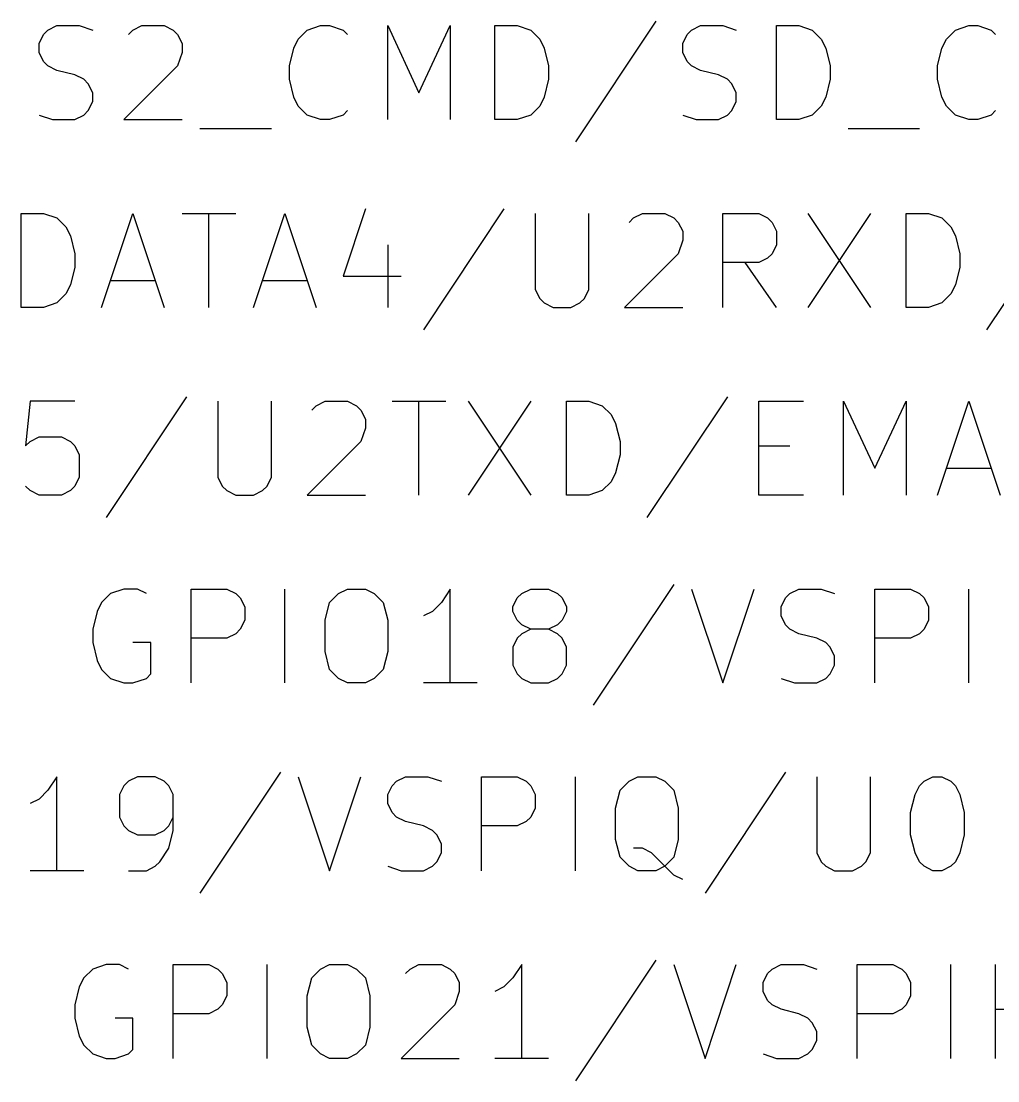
# Model space of a CAD drawing. Extents: x 0.4 to 16.1, y -11.3 to -0.4.
# Drawn here: x 6.593 to 7.114, y -9.335 to -8.77 of the extents above; entities that cross this region are included whole.
import ezdxf

# ---------------------------------------------------------------- set-up
doc = ezdxf.new("R2010")
doc.units = 0
doc.header["$MEASUREMENT"] = 0
doc.layers.add('CYAN2', color=4, linetype='CONTINUOUS')

msp = doc.modelspace()

# ---------------------------------------------------------------- linework, layer by layer
at = {"layer": 'CYAN2', "linetype": 'CONTINUOUS'}
for p, q in [((6.60761, -8.775), (6.61238, -8.77262)), ((6.61238, -8.77262), (6.62428, -8.77262)), ((6.62428, -8.77262), (6.63143, -8.775)), ((6.65285, -8.775), (6.65761, -8.77262)), ((6.65761, -8.77262), (6.66952, -8.77262)), ((6.66952, -8.77262), (6.67428, -8.775)), ((6.74571, -8.775), (6.75285, -8.77262)), ((6.75285, -8.77262), (6.75761, -8.77262)), ((6.75761, -8.77262), (6.76476, -8.775)), ((6.78857, -8.82262), (6.78857, -8.77262)), ((6.78857, -8.77262), (6.80523, -8.80833)), ((6.80523, -8.80833), (6.8219, -8.77262)), ((6.8219, -8.77262), (6.8219, -8.82262)), ((6.84571, -8.82262), (6.84571, -8.77262)), ((6.84571, -8.77262), (6.85761, -8.77262)), ((6.85761, -8.77262), (6.86476, -8.775)), ((6.93143, -8.77024), (6.88857, -8.83452)), ((6.95047, -8.775), (6.95523, -8.77262)), ((6.95523, -8.77262), (6.96714, -8.77262)), ((6.96714, -8.77262), (6.97428, -8.775)), ((6.99571, -8.82262), (6.99571, -8.77262)), ((6.99571, -8.77262), (7.00761, -8.77262)), ((7.00761, -8.77262), (7.01476, -8.775)), ((7.09095, -8.775), (7.09809, -8.77262)), ((7.09809, -8.77262), (7.10285, -8.77262)), ((7.10285, -8.77262), (7.11, -8.775)), ((6.60285, -8.78214), (6.60523, -8.77738)), ((6.60523, -8.77738), (6.60761, -8.775)), ((6.65047, -8.77738), (6.65285, -8.775)), ((6.67428, -8.775), (6.67666, -8.77738)), ((6.67666, -8.77738), (6.67904, -8.78214)), ((6.73857, -8.78452), (6.74095, -8.77976)), ((6.74095, -8.77976), (6.74571, -8.775)), ((6.76476, -8.775), (6.76714, -8.77738)), ((6.86476, -8.775), (6.86952, -8.77976)), ((6.86952, -8.77976), (6.8719, -8.78452)), ((6.94571, -8.78214), (6.94809, -8.77738)), ((6.94809, -8.77738), (6.95047, -8.775)), ((7.01476, -8.775), (7.01952, -8.77976)), ((7.01952, -8.77976), (7.0219, -8.78452)), ((7.08381, -8.78452), (7.08619, -8.77976)), ((7.08619, -8.77976), (7.09095, -8.775)), ((7.11, -8.775), (7.11238, -8.77738)), ((6.60285, -8.7869), (6.60285, -8.78214)), ((6.67904, -8.78214), (6.67904, -8.7869)), ((6.73619, -8.79405), (6.73857, -8.78452)), ((6.8719, -8.78452), (6.87428, -8.79405)), ((6.94571, -8.7869), (6.94571, -8.78214)), ((7.0219, -8.78452), (7.02428, -8.79405)), ((7.08143, -8.79405), (7.08381, -8.78452)), ((6.60523, -8.79167), (6.60285, -8.7869)), ((6.67904, -8.7869), (6.67666, -8.79405)), ((6.94809, -8.79167), (6.94571, -8.7869)), ((6.60761, -8.79405), (6.60523, -8.79167)), ((6.61238, -8.79643), (6.60761, -8.79405)), ((6.6219, -8.79881), (6.61238, -8.79643)), ((6.67666, -8.79405), (6.64809, -8.82262)), ((6.73619, -8.80119), (6.73619, -8.79405)), ((6.87428, -8.79405), (6.87428, -8.80119)), ((6.95047, -8.79405), (6.94809, -8.79167)), ((6.95523, -8.79643), (6.95047, -8.79405)), ((6.96476, -8.79881), (6.95523, -8.79643)), ((7.02428, -8.79405), (7.02428, -8.80119)), ((7.08143, -8.80119), (7.08143, -8.79405)), ((6.62666, -8.80119), (6.6219, -8.79881)), ((6.62904, -8.80357), (6.62666, -8.80119)), ((6.73857, -8.81071), (6.73619, -8.80119)), ((6.87428, -8.80119), (6.8719, -8.81071)), ((6.96952, -8.80119), (6.96476, -8.79881)), ((6.9719, -8.80357), (6.96952, -8.80119)), ((7.02428, -8.80119), (7.0219, -8.81071)), ((7.08381, -8.81071), (7.08143, -8.80119)), ((6.63143, -8.80833), (6.62904, -8.80357)), ((6.63143, -8.81309), (6.63143, -8.80833)), ((6.97428, -8.80833), (6.9719, -8.80357)), ((6.97428, -8.81309), (6.97428, -8.80833)), ((6.62904, -8.81785), (6.63143, -8.81309)), ((6.74095, -8.81547), (6.73857, -8.81071)), ((6.8719, -8.81071), (6.86952, -8.81547)), ((6.9719, -8.81785), (6.97428, -8.81309)), ((7.0219, -8.81071), (7.01952, -8.81547)), ((7.08619, -8.81547), (7.08381, -8.81071)), ((6.62666, -8.82024), (6.62904, -8.81785)), ((6.74571, -8.82024), (6.74095, -8.81547)), ((6.76714, -8.81785), (6.76476, -8.82024)), ((6.86952, -8.81547), (6.86476, -8.82024)), ((6.96952, -8.82024), (6.9719, -8.81785)), ((7.01952, -8.81547), (7.01476, -8.82024)), ((7.09095, -8.82024), (7.08619, -8.81547)), ((7.11238, -8.81785), (7.11, -8.82024)), ((6.60285, -8.82024), (6.61, -8.82262)), ((6.61, -8.82262), (6.6219, -8.82262)), ((6.6219, -8.82262), (6.62666, -8.82024)), ((6.64809, -8.82262), (6.67904, -8.82262)), ((6.75285, -8.82262), (6.74571, -8.82024)), ((6.75761, -8.82262), (6.75285, -8.82262)), ((6.76476, -8.82024), (6.75761, -8.82262)), ((6.85761, -8.82262), (6.84571, -8.82262)), ((6.86476, -8.82024), (6.85761, -8.82262)), ((6.94571, -8.82024), (6.95285, -8.82262)), ((6.95285, -8.82262), (6.96476, -8.82262)), ((6.96476, -8.82262), (6.96952, -8.82024)), ((7.00761, -8.82262), (6.99571, -8.82262)), ((7.01476, -8.82024), (7.00761, -8.82262)), ((7.09809, -8.82262), (7.09095, -8.82024)), ((7.10285, -8.82262), (7.09809, -8.82262)), ((7.11, -8.82024), (7.10285, -8.82262)), ((6.68857, -8.82738), (6.72666, -8.82738)), ((7.03381, -8.82738), (7.0719, -8.82738)), ((6.77666, -8.87024), (6.76476, -8.90595)), ((6.85047, -8.87024), (6.80761, -8.93452)), ((7.15047, -8.87024), (7.10761, -8.93452)), ((6.59333, -8.92262), (6.59333, -8.87262)), ((6.59333, -8.87262), (6.60523, -8.87262)), ((6.60523, -8.87262), (6.61238, -8.875)), ((6.61238, -8.875), (6.61714, -8.87976)), ((6.63619, -8.92262), (6.65285, -8.87262)), ((6.65285, -8.87262), (6.66952, -8.92262)), ((6.67904, -8.87262), (6.70761, -8.87262)), ((6.69333, -8.92262), (6.69333, -8.87262)), ((6.71714, -8.92262), (6.73381, -8.87262)), ((6.73381, -8.87262), (6.75047, -8.92262)), ((6.86714, -8.87262), (6.86714, -8.91309)), ((6.89571, -8.91309), (6.89571, -8.87262)), ((6.91714, -8.87738), (6.91952, -8.875)), ((6.91952, -8.875), (6.92428, -8.87262)), ((6.92428, -8.87262), (6.93619, -8.87262)), ((6.93619, -8.87262), (6.94095, -8.875)), ((6.94095, -8.875), (6.94333, -8.87738)), ((6.96714, -8.92262), (6.96714, -8.87262)), ((6.96714, -8.87262), (6.98619, -8.87262)), ((6.98619, -8.87262), (6.99095, -8.875)), ((6.99095, -8.875), (6.99333, -8.87738)), ((7.01238, -8.87262), (7.04571, -8.92262)), ((7.04571, -8.87262), (7.01238, -8.92262)), ((7.06476, -8.92262), (7.06476, -8.87262)), ((7.06476, -8.87262), (7.07666, -8.87262)), ((7.07666, -8.87262), (7.08381, -8.875)), ((7.08381, -8.875), (7.08857, -8.87976)), ((6.61714, -8.87976), (6.61952, -8.88452)), ((6.94333, -8.87738), (6.94571, -8.88214)), ((6.99333, -8.87738), (6.99571, -8.88214)), ((7.08857, -8.87976), (7.09095, -8.88452)), ((6.61952, -8.88452), (6.6219, -8.89405)), ((6.94571, -8.8869), (6.94333, -8.89405)), ((6.94571, -8.88214), (6.94571, -8.8869)), ((6.99571, -8.88214), (6.99571, -8.88928)), ((7.09095, -8.88452), (7.09333, -8.89405)), ((6.78857, -8.88928), (6.78857, -8.92262)), ((6.99571, -8.88928), (6.99333, -8.89405)), ((6.6219, -8.89405), (6.6219, -8.90119)), ((6.94333, -8.89405), (6.91476, -8.92262)), ((6.99095, -8.89643), (6.98619, -8.89881)), ((6.99333, -8.89405), (6.99095, -8.89643)), ((7.09333, -8.89405), (7.09333, -8.90119)), ((6.6219, -8.90119), (6.61952, -8.91071)), ((6.98619, -8.89881), (6.96714, -8.89881)), ((6.99571, -8.92262), (6.97904, -8.89881)), ((7.09333, -8.90119), (7.09095, -8.91071)), ((6.64095, -8.90833), (6.66476, -8.90833)), ((6.7219, -8.90833), (6.74571, -8.90833)), ((6.76476, -8.90595), (6.79571, -8.90595)), ((6.61714, -8.91547), (6.61238, -8.92024)), ((6.61952, -8.91071), (6.61714, -8.91547)), ((6.86714, -8.91309), (6.86952, -8.91785)), ((6.89333, -8.91785), (6.89571, -8.91309)), ((7.08857, -8.91547), (7.08381, -8.92024)), ((7.09095, -8.91071), (7.08857, -8.91547)), ((6.61238, -8.92024), (6.60523, -8.92262)), ((6.86952, -8.91785), (6.8719, -8.92024)), ((6.8719, -8.92024), (6.87666, -8.92262)), ((6.88619, -8.92262), (6.89095, -8.92024)), ((6.89095, -8.92024), (6.89333, -8.91785)), ((7.08381, -8.92024), (7.07666, -8.92262)), ((6.60523, -8.92262), (6.59333, -8.92262)), ((6.87666, -8.92262), (6.88619, -8.92262)), ((6.91476, -8.92262), (6.94571, -8.92262)), ((7.07666, -8.92262), (7.06476, -8.92262)), ((6.68143, -8.97024), (6.63857, -9.03452)), ((6.96952, -8.97024), (6.92666, -9.03452)), ((6.59809, -8.97262), (6.59571, -8.99643)), ((6.6219, -8.97262), (6.59809, -8.97262)), ((6.69809, -8.97262), (6.69809, -9.01309)), ((6.72666, -9.01309), (6.72666, -8.97262)), ((6.74809, -8.97738), (6.75047, -8.975)), ((6.75047, -8.975), (6.75523, -8.97262)), ((6.75523, -8.97262), (6.76714, -8.97262)), ((6.76714, -8.97262), (6.7719, -8.975)), ((6.7719, -8.975), (6.77428, -8.97738)), ((6.77428, -8.97738), (6.77666, -8.98214)), ((6.79095, -8.97262), (6.81952, -8.97262)), ((6.80523, -9.02262), (6.80523, -8.97262)), ((6.83143, -8.97262), (6.86476, -9.02262)), ((6.86476, -8.97262), (6.83143, -9.02262)), ((6.88381, -9.02262), (6.88381, -8.97262)), ((6.88381, -8.97262), (6.89571, -8.97262)), ((6.89571, -8.97262), (6.90285, -8.975)), ((6.90285, -8.975), (6.90761, -8.97976)), ((6.98619, -9.02262), (6.98619, -8.97262)), ((6.98619, -8.97262), (7.01, -8.97262)), ((7.03143, -9.02262), (7.03143, -8.97262)), ((7.03143, -8.97262), (7.04809, -9.00833)), ((7.04809, -9.00833), (7.06476, -8.97262)), ((7.06476, -8.97262), (7.06476, -9.02262)), ((7.08143, -9.02262), (7.09809, -8.97262)), ((7.09809, -8.97262), (7.11476, -9.02262)), ((6.77666, -8.98214), (6.77666, -8.9869)), ((6.90761, -8.97976), (6.91, -8.98452)), ((6.77666, -8.9869), (6.77428, -8.99405)), ((6.91, -8.98452), (6.91238, -8.99405)), ((6.59571, -8.99643), (6.59809, -8.99405)), ((6.59809, -8.99405), (6.60285, -8.99167)), ((6.60285, -8.99167), (6.61476, -8.99167)), ((6.61476, -8.99167), (6.61952, -8.99405)), ((6.61952, -8.99405), (6.6219, -8.99643)), ((6.77428, -8.99405), (6.74571, -9.02262)), ((6.91238, -8.99405), (6.91238, -9.00119)), ((6.6219, -8.99643), (6.62428, -9.00119)), ((6.98619, -8.99643), (7.00285, -8.99643)), ((6.62428, -9.00119), (6.62428, -9.01309)), ((6.91238, -9.00119), (6.91, -9.01071)), ((6.91, -9.01071), (6.90761, -9.01547)), ((7.08619, -9.00833), (7.11, -9.00833)), ((6.62428, -9.01309), (6.6219, -9.01785)), ((6.69809, -9.01309), (6.70047, -9.01785)), ((6.72428, -9.01785), (6.72666, -9.01309)), ((6.90761, -9.01547), (6.90285, -9.02024)), ((6.59809, -9.02024), (6.59571, -9.01785)), ((6.60285, -9.02262), (6.59809, -9.02024)), ((6.61476, -9.02262), (6.60285, -9.02262)), ((6.61952, -9.02024), (6.61476, -9.02262)), ((6.6219, -9.01785), (6.61952, -9.02024)), ((6.70047, -9.01785), (6.70285, -9.02024)), ((6.70285, -9.02024), (6.70761, -9.02262)), ((6.70761, -9.02262), (6.71714, -9.02262)), ((6.71714, -9.02262), (6.7219, -9.02024)), ((6.7219, -9.02024), (6.72428, -9.01785)), ((6.74571, -9.02262), (6.77666, -9.02262)), ((6.89571, -9.02262), (6.88381, -9.02262)), ((6.90285, -9.02024), (6.89571, -9.02262)), ((7.01, -9.02262), (6.98619, -9.02262)), ((6.64809, -9.07262), (6.64095, -9.075)), ((6.65523, -9.07262), (6.64809, -9.07262)), ((6.66, -9.075), (6.65523, -9.07262)), ((6.68381, -9.12262), (6.68381, -9.07262)), ((6.68381, -9.07262), (6.70285, -9.07262)), ((6.70285, -9.07262), (6.70761, -9.075)), ((6.73381, -9.12262), (6.73381, -9.07262)), ((6.76238, -9.075), (6.76714, -9.07262)), ((6.76714, -9.07262), (6.77666, -9.07262)), ((6.77666, -9.07262), (6.78143, -9.075)), ((6.8219, -9.07262), (6.81714, -9.07976)), ((6.8219, -9.12262), (6.8219, -9.07262)), ((6.86, -9.075), (6.86476, -9.07262)), ((6.86476, -9.07262), (6.87428, -9.07262)), ((6.87428, -9.07262), (6.87904, -9.075)), ((6.94095, -9.07024), (6.89809, -9.13452)), ((6.95047, -9.07262), (6.96714, -9.12262)), ((6.96714, -9.12262), (6.98381, -9.07262)), ((7.00285, -9.075), (7.00761, -9.07262)), ((7.00761, -9.07262), (7.01952, -9.07262)), ((7.01952, -9.07262), (7.02666, -9.075)), ((7.04809, -9.12262), (7.04809, -9.07262)), ((7.04809, -9.07262), (7.06714, -9.07262)), ((7.06714, -9.07262), (7.0719, -9.075)), ((7.09809, -9.12262), (7.09809, -9.07262)), ((6.64095, -9.075), (6.63619, -9.07976)), ((6.70761, -9.075), (6.71, -9.07738)), ((6.71, -9.07738), (6.71238, -9.08214)), ((6.75761, -9.07976), (6.76238, -9.075)), ((6.78143, -9.075), (6.78619, -9.07976)), ((6.85523, -9.08214), (6.85761, -9.07738)), ((6.85761, -9.07738), (6.86, -9.075)), ((6.87904, -9.075), (6.88143, -9.07738)), ((6.88143, -9.07738), (6.88381, -9.08214)), ((6.99809, -9.08214), (7.00047, -9.07738)), ((7.00047, -9.07738), (7.00285, -9.075)), ((7.0719, -9.075), (7.07428, -9.07738)), ((7.07428, -9.07738), (7.07666, -9.08214)), ((6.63381, -9.08452), (6.63143, -9.09405)), ((6.63619, -9.07976), (6.63381, -9.08452)), ((6.71238, -9.08214), (6.71238, -9.08928)), ((6.75523, -9.08928), (6.75761, -9.07976)), ((6.78619, -9.07976), (6.78857, -9.08928)), ((6.81238, -9.08452), (6.80761, -9.0869)), ((6.81714, -9.07976), (6.81238, -9.08452)), ((6.85523, -9.08452), (6.85523, -9.08214)), ((6.85761, -9.08928), (6.85523, -9.08452)), ((6.88381, -9.08452), (6.88143, -9.08928)), ((6.88381, -9.08214), (6.88381, -9.08452)), ((6.99809, -9.0869), (6.99809, -9.08214)), ((7.07666, -9.08214), (7.07666, -9.08928)), ((6.71238, -9.08928), (6.71, -9.09405)), ((6.75523, -9.10595), (6.75523, -9.08928)), ((6.78857, -9.08928), (6.78857, -9.10595)), ((6.86, -9.09167), (6.85761, -9.08928)), ((6.88143, -9.08928), (6.87904, -9.09167)), ((7.00047, -9.09167), (6.99809, -9.0869)), ((7.07666, -9.08928), (7.07428, -9.09405)), ((6.63143, -9.09405), (6.63143, -9.10119)), ((6.71, -9.09405), (6.70761, -9.09643)), ((6.86476, -9.09405), (6.86, -9.09167)), ((6.86476, -9.09405), (6.86, -9.09643)), ((6.87428, -9.09405), (6.86476, -9.09405)), ((6.87904, -9.09167), (6.87428, -9.09405)), ((6.87904, -9.09643), (6.87428, -9.09405)), ((7.00285, -9.09405), (7.00047, -9.09167)), ((7.00761, -9.09643), (7.00285, -9.09405)), ((7.07428, -9.09405), (7.0719, -9.09643)), ((6.63143, -9.10119), (6.63381, -9.11071)), ((6.66238, -9.10119), (6.65285, -9.10119)), ((6.66238, -9.11785), (6.66238, -9.10119)), ((6.70285, -9.09881), (6.68381, -9.09881)), ((6.70761, -9.09643), (6.70285, -9.09881)), ((6.85761, -9.09881), (6.85523, -9.10357)), ((6.86, -9.09643), (6.85761, -9.09881)), ((6.88143, -9.09881), (6.87904, -9.09643)), ((6.88381, -9.10357), (6.88143, -9.09881)), ((7.01714, -9.09881), (7.00761, -9.09643)), ((7.0219, -9.10119), (7.01714, -9.09881)), ((7.02428, -9.10357), (7.0219, -9.10119)), ((7.06714, -9.09881), (7.04809, -9.09881)), ((7.0719, -9.09643), (7.06714, -9.09881)), ((6.75761, -9.11547), (6.75523, -9.10595)), ((6.78857, -9.10595), (6.78619, -9.11547)), ((6.85523, -9.10357), (6.85523, -9.11309)), ((6.88381, -9.11309), (6.88381, -9.10357)), ((7.02666, -9.10833), (7.02428, -9.10357)), ((6.63381, -9.11071), (6.63619, -9.11547)), ((6.85523, -9.11309), (6.85761, -9.11785)), ((6.88143, -9.11785), (6.88381, -9.11309)), ((7.02428, -9.11785), (7.02666, -9.11309)), ((7.02666, -9.11309), (7.02666, -9.10833)), ((6.63619, -9.11547), (6.64095, -9.12024)), ((6.66, -9.12024), (6.66238, -9.11785)), ((6.76238, -9.12024), (6.75761, -9.11547)), ((6.78619, -9.11547), (6.78143, -9.12024)), ((6.85761, -9.11785), (6.86, -9.12024)), ((6.87904, -9.12024), (6.88143, -9.11785)), ((7.0219, -9.12024), (7.02428, -9.11785)), ((6.64095, -9.12024), (6.64809, -9.12262)), ((6.64809, -9.12262), (6.65285, -9.12262)), ((6.65285, -9.12262), (6.66, -9.12024)), ((6.76714, -9.12262), (6.76238, -9.12024)), ((6.77666, -9.12262), (6.76714, -9.12262)), ((6.78143, -9.12024), (6.77666, -9.12262)), ((6.83619, -9.12262), (6.80761, -9.12262)), ((6.86, -9.12024), (6.86476, -9.12262)), ((6.86476, -9.12262), (6.87428, -9.12262)), ((6.87428, -9.12262), (6.87904, -9.12024)), ((6.99809, -9.12024), (7.00523, -9.12262)), ((7.00523, -9.12262), (7.01714, -9.12262)), ((7.01714, -9.12262), (7.0219, -9.12024)), ((6.61238, -9.17262), (6.60761, -9.17976)), ((6.61238, -9.22262), (6.61238, -9.17262)), ((6.65047, -9.175), (6.64809, -9.17738)), ((6.65523, -9.17262), (6.65047, -9.175)), ((6.66476, -9.17262), (6.65523, -9.17262)), ((6.66952, -9.175), (6.66476, -9.17262)), ((6.6719, -9.17738), (6.66952, -9.175)), ((6.73143, -9.17024), (6.68857, -9.23452)), ((6.74095, -9.17262), (6.75761, -9.22262)), ((6.75761, -9.22262), (6.77428, -9.17262)), ((6.79095, -9.17738), (6.79333, -9.175)), ((6.79333, -9.175), (6.79809, -9.17262)), ((6.79809, -9.17262), (6.81, -9.17262)), ((6.81, -9.17262), (6.81714, -9.175)), ((6.83857, -9.22262), (6.83857, -9.17262)), ((6.83857, -9.17262), (6.85761, -9.17262)), ((6.85761, -9.17262), (6.86238, -9.175)), ((6.86238, -9.175), (6.86476, -9.17738)), ((6.88857, -9.22262), (6.88857, -9.17262)), ((6.91238, -9.17976), (6.91714, -9.175)), ((6.91714, -9.175), (6.9219, -9.17262)), ((6.9219, -9.17262), (6.93143, -9.17262)), ((6.93143, -9.17262), (6.93619, -9.175)), ((6.93619, -9.175), (6.94095, -9.17976)), ((7.00047, -9.17024), (6.95761, -9.23452)), ((7.01714, -9.17262), (7.01714, -9.21309)), ((7.04571, -9.21309), (7.04571, -9.17262)), ((7.0719, -9.17738), (7.07428, -9.175)), ((7.07428, -9.175), (7.07904, -9.17262)), ((7.07904, -9.17262), (7.08381, -9.17262)), ((7.08381, -9.17262), (7.08857, -9.175)), ((7.08857, -9.175), (7.09095, -9.17738)), ((6.60761, -9.17976), (6.60285, -9.18452)), ((6.64809, -9.17738), (6.64571, -9.18214)), ((6.67428, -9.18214), (6.6719, -9.17738)), ((6.78857, -9.18214), (6.79095, -9.17738)), ((6.86476, -9.17738), (6.86714, -9.18214)), ((6.91, -9.18928), (6.91238, -9.17976)), ((6.94095, -9.17976), (6.94333, -9.18928)), ((7.06952, -9.18214), (7.0719, -9.17738)), ((7.09095, -9.17738), (7.09333, -9.18214)), ((6.60285, -9.18452), (6.59809, -9.1869)), ((6.64571, -9.18214), (6.64571, -9.19405)), ((6.67428, -9.20119), (6.67428, -9.18214)), ((6.78857, -9.1869), (6.78857, -9.18214)), ((6.86714, -9.18214), (6.86714, -9.18928)), ((7.06714, -9.19167), (7.06952, -9.18214)), ((7.09333, -9.18214), (7.09571, -9.19167)), ((6.79095, -9.19167), (6.78857, -9.1869)), ((6.79333, -9.19405), (6.79095, -9.19167)), ((6.86714, -9.18928), (6.86476, -9.19405)), ((6.91, -9.20595), (6.91, -9.18928)), ((6.94333, -9.18928), (6.94333, -9.20595)), ((7.06714, -9.20357), (7.06714, -9.19167)), ((7.09571, -9.19167), (7.09571, -9.20357)), ((6.64571, -9.19405), (6.64809, -9.19881)), ((6.6719, -9.19881), (6.67428, -9.19405)), ((6.79809, -9.19643), (6.79333, -9.19405)), ((6.80761, -9.19881), (6.79809, -9.19643)), ((6.86238, -9.19643), (6.85761, -9.19881)), ((6.86476, -9.19405), (6.86238, -9.19643)), ((6.64809, -9.19881), (6.65047, -9.20119)), ((6.65047, -9.20119), (6.65523, -9.20357)), ((6.66476, -9.20357), (6.66952, -9.20119)), ((6.66952, -9.20119), (6.6719, -9.19881)), ((6.6719, -9.21071), (6.67428, -9.20119)), ((6.81238, -9.20119), (6.80761, -9.19881)), ((6.81476, -9.20357), (6.81238, -9.20119)), ((6.85761, -9.19881), (6.83857, -9.19881)), ((6.65523, -9.20357), (6.66476, -9.20357)), ((6.81714, -9.20833), (6.81476, -9.20357)), ((6.81714, -9.21309), (6.81714, -9.20833)), ((6.91238, -9.21547), (6.91, -9.20595)), ((6.94333, -9.20595), (6.94095, -9.21547)), ((7.06952, -9.21309), (7.06714, -9.20357)), ((7.09571, -9.20357), (7.09333, -9.21309)), ((6.66714, -9.21785), (6.6719, -9.21071)), ((6.81476, -9.21785), (6.81714, -9.21309)), ((6.92428, -9.21071), (6.91952, -9.21071)), ((6.92904, -9.21309), (6.92428, -9.21071)), ((6.93619, -9.22024), (6.92904, -9.21309)), ((7.01714, -9.21309), (7.01952, -9.21785)), ((7.04333, -9.21785), (7.04571, -9.21309)), ((7.0719, -9.21785), (7.06952, -9.21309)), ((7.09333, -9.21309), (7.09095, -9.21785)), ((6.66, -9.22262), (6.66476, -9.22024)), ((6.66476, -9.22024), (6.66714, -9.21785)), ((6.78857, -9.22024), (6.79571, -9.22262)), ((6.80761, -9.22262), (6.81238, -9.22024)), ((6.81238, -9.22024), (6.81476, -9.21785)), ((6.91714, -9.22024), (6.91238, -9.21547)), ((6.9219, -9.22262), (6.91714, -9.22024)), ((6.93619, -9.22024), (6.93143, -9.22262)), ((6.94095, -9.21547), (6.93619, -9.22024)), ((6.94095, -9.225), (6.93619, -9.22024)), ((7.01952, -9.21785), (7.0219, -9.22024)), ((7.0219, -9.22024), (7.02666, -9.22262)), ((7.03619, -9.22262), (7.04095, -9.22024)), ((7.04095, -9.22024), (7.04333, -9.21785)), ((7.07428, -9.22024), (7.0719, -9.21785)), ((7.07904, -9.22262), (7.07428, -9.22024)), ((7.08857, -9.22024), (7.08381, -9.22262)), ((7.09095, -9.21785), (7.08857, -9.22024)), ((6.62666, -9.22262), (6.59809, -9.22262)), ((6.65047, -9.22262), (6.66, -9.22262)), ((6.79571, -9.22262), (6.80761, -9.22262)), ((6.93143, -9.22262), (6.9219, -9.22262)), ((6.94571, -9.22738), (6.94095, -9.225)), ((7.02666, -9.22262), (7.03619, -9.22262)), ((7.08381, -9.22262), (7.07904, -9.22262)), ((6.93143, -9.27024), (6.88857, -9.33452)), ((6.63143, -9.275), (6.62666, -9.27976)), ((6.63857, -9.27262), (6.63143, -9.275)), ((6.64571, -9.27262), (6.63857, -9.27262)), ((6.65047, -9.275), (6.64571, -9.27262)), ((6.67428, -9.32262), (6.67428, -9.27262)), ((6.67428, -9.27262), (6.69333, -9.27262)), ((6.69333, -9.27262), (6.69809, -9.275)), ((6.69809, -9.275), (6.70047, -9.27738)), ((6.72428, -9.32262), (6.72428, -9.27262)), ((6.74809, -9.27976), (6.75285, -9.275)), ((6.75285, -9.275), (6.75761, -9.27262)), ((6.75761, -9.27262), (6.76714, -9.27262)), ((6.76714, -9.27262), (6.7719, -9.275)), ((6.7719, -9.275), (6.77666, -9.27976)), ((6.79809, -9.27738), (6.80047, -9.275)), ((6.80047, -9.275), (6.80523, -9.27262)), ((6.80523, -9.27262), (6.81714, -9.27262)), ((6.81714, -9.27262), (6.8219, -9.275)), ((6.8219, -9.275), (6.82428, -9.27738)), ((6.86, -9.27262), (6.85523, -9.27976)), ((6.86, -9.32262), (6.86, -9.27262)), ((6.94095, -9.27262), (6.95761, -9.32262)), ((6.95761, -9.32262), (6.97428, -9.27262)), ((6.99095, -9.27738), (6.99333, -9.275)), ((6.99333, -9.275), (6.99809, -9.27262)), ((6.99809, -9.27262), (7.01, -9.27262)), ((7.01, -9.27262), (7.01714, -9.275)), ((7.03857, -9.32262), (7.03857, -9.27262)), ((7.03857, -9.27262), (7.05761, -9.27262)), ((7.05761, -9.27262), (7.06238, -9.275)), ((7.06238, -9.275), (7.06476, -9.27738)), ((7.08857, -9.32262), (7.08857, -9.27262)), ((7.11238, -9.32262), (7.11238, -9.27262)), ((6.62666, -9.27976), (6.62428, -9.28452)), ((6.70047, -9.27738), (6.70285, -9.28214)), ((6.70285, -9.28214), (6.70285, -9.28928)), ((6.74571, -9.28928), (6.74809, -9.27976)), ((6.77666, -9.27976), (6.77904, -9.28928)), ((6.82428, -9.27738), (6.82666, -9.28214)), ((6.82666, -9.28214), (6.82666, -9.2869)), ((6.85523, -9.27976), (6.85047, -9.28452)), ((6.98857, -9.28214), (6.99095, -9.27738)), ((6.98857, -9.2869), (6.98857, -9.28214)), ((7.06476, -9.27738), (7.06714, -9.28214)), ((7.06714, -9.28214), (7.06714, -9.28928)), ((6.62428, -9.28452), (6.6219, -9.29405)), ((6.82666, -9.2869), (6.82428, -9.29405)), ((6.85047, -9.28452), (6.84571, -9.2869)), ((6.99095, -9.29167), (6.98857, -9.2869)), ((6.70285, -9.28928), (6.70047, -9.29405)), ((6.74571, -9.30595), (6.74571, -9.28928)), ((6.77904, -9.28928), (6.77904, -9.30595)), ((6.99333, -9.29405), (6.99095, -9.29167)), ((7.06714, -9.28928), (7.06476, -9.29405)), ((6.6219, -9.29405), (6.6219, -9.30119)), ((6.69333, -9.29881), (6.67428, -9.29881)), ((6.69809, -9.29643), (6.69333, -9.29881)), ((6.70047, -9.29405), (6.69809, -9.29643)), ((6.82428, -9.29405), (6.79571, -9.32262)), ((6.99809, -9.29643), (6.99333, -9.29405)), ((7.00761, -9.29881), (6.99809, -9.29643)), ((7.01238, -9.30119), (7.00761, -9.29881)), ((7.05761, -9.29881), (7.03857, -9.29881)), ((7.06238, -9.29643), (7.05761, -9.29881)), ((7.06476, -9.29405), (7.06238, -9.29643)), ((7.11238, -9.29643), (7.14095, -9.29643)), ((6.6219, -9.30119), (6.62428, -9.31071)), ((6.65285, -9.30119), (6.64333, -9.30119)), ((6.65285, -9.31785), (6.65285, -9.30119)), ((7.01476, -9.30357), (7.01238, -9.30119)), ((7.01714, -9.30833), (7.01476, -9.30357)), ((6.74809, -9.31547), (6.74571, -9.30595)), ((6.77904, -9.30595), (6.77666, -9.31547)), ((7.01714, -9.31309), (7.01714, -9.30833)), ((6.62428, -9.31071), (6.62666, -9.31547)), ((6.62666, -9.31547), (6.63143, -9.32024)), ((6.75285, -9.32024), (6.74809, -9.31547)), ((6.77666, -9.31547), (6.7719, -9.32024)), ((7.01476, -9.31785), (7.01714, -9.31309)), ((6.63143, -9.32024), (6.63857, -9.32262)), ((6.64333, -9.32262), (6.65047, -9.32024)), ((6.65047, -9.32024), (6.65285, -9.31785)), ((6.75761, -9.32262), (6.75285, -9.32024)), ((6.7719, -9.32024), (6.76714, -9.32262)), ((6.98857, -9.32024), (6.99571, -9.32262)), ((7.00761, -9.32262), (7.01238, -9.32024)), ((7.01238, -9.32024), (7.01476, -9.31785)), ((6.63857, -9.32262), (6.64333, -9.32262)), ((6.76714, -9.32262), (6.75761, -9.32262)), ((6.79571, -9.32262), (6.82666, -9.32262)), ((6.87428, -9.32262), (6.84571, -9.32262)), ((6.99571, -9.32262), (7.00761, -9.32262))]:
    msp.add_line(p, q, dxfattribs=at)

doc.saveas('drawing.dxf')
